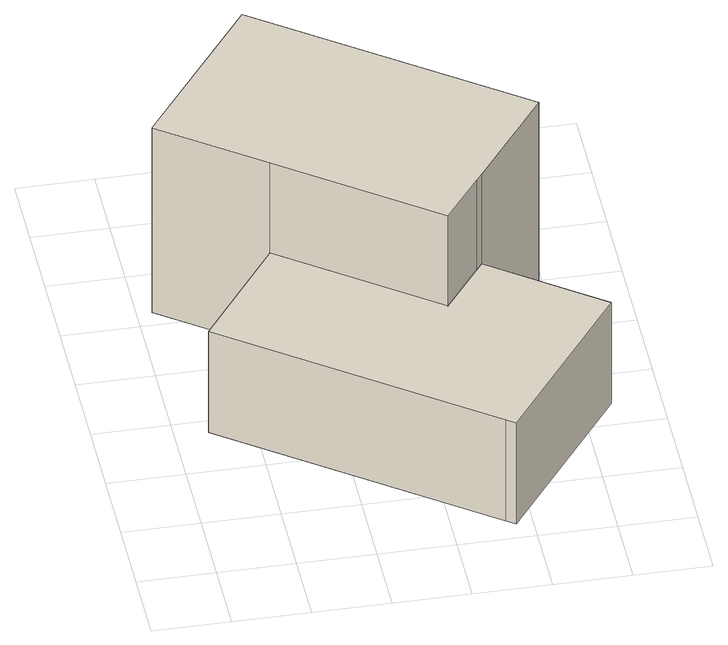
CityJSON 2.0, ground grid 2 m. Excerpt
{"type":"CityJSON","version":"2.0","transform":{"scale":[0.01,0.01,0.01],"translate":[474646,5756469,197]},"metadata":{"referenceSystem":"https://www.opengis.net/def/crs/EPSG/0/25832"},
"CityObjects":{
"building1":{"type":"Building","attributes":{"Gemeindeschluessel":"05711000","BezugspunktDach":"2000","function":"51009_1610","measuredHeight":3.12},"address":[{"country":"Germany"}],"geometry":[{"type":"Solid","lod":"1","boundaries":[[[[0,1,2,3,4,5,6,7]],[[8,9,10,11,12,13,14,15]],[[8,15,7,6]],[[9,8,6,5]],[[10,9,5,4]],[[11,10,4,3]],[[12,11,3,2]],[[13,12,2,1]],[[14,13,1,0]],[[15,14,0,7]]]]}]},
"building2":{"type":"Building","attributes":{"Gemeindeschluessel":"05711000","BezugspunktDach":"2000","function":"31001_1310","measuredHeight":6.05},"address":[{"country":"Germany","locality":"Bielefeld","thoroughfareNumber":"102","thoroughfareName":"Senner Hellweg"}],"geometry":[{"type":"Solid","lod":"1","boundaries":[[[[16,17,18,19,20,21,22]],[[23,24,25,26,27,28,29]],[[23,29,22,21]],[[24,23,21,20]],[[25,24,20,19]],[[26,25,19,18]],[[27,26,18,17]],[[28,27,17,16]],[[29,28,16,22]]]]}]}
},
"vertices":[
[85,554,381],[734,71,381],[757,55,381],[1075,484,381],[792,696,381],[775,673,381],[680,546,381],[291,835,381],[680,546,69],[775,673,69],[792,696,69],[1075,484,69],[757,55,69],[734,71,69],[85,554,69],[291,835,69],
[792,696,659],[982,951,659],[334,1431,659],[33,1027,659],[291,835,659],[680,546,659],[775,673,659],[680,546,88],[291,835,88],[33,1027,88],[334,1431,88],[982,951,88],[792,696,88],[775,673,88]
]}
